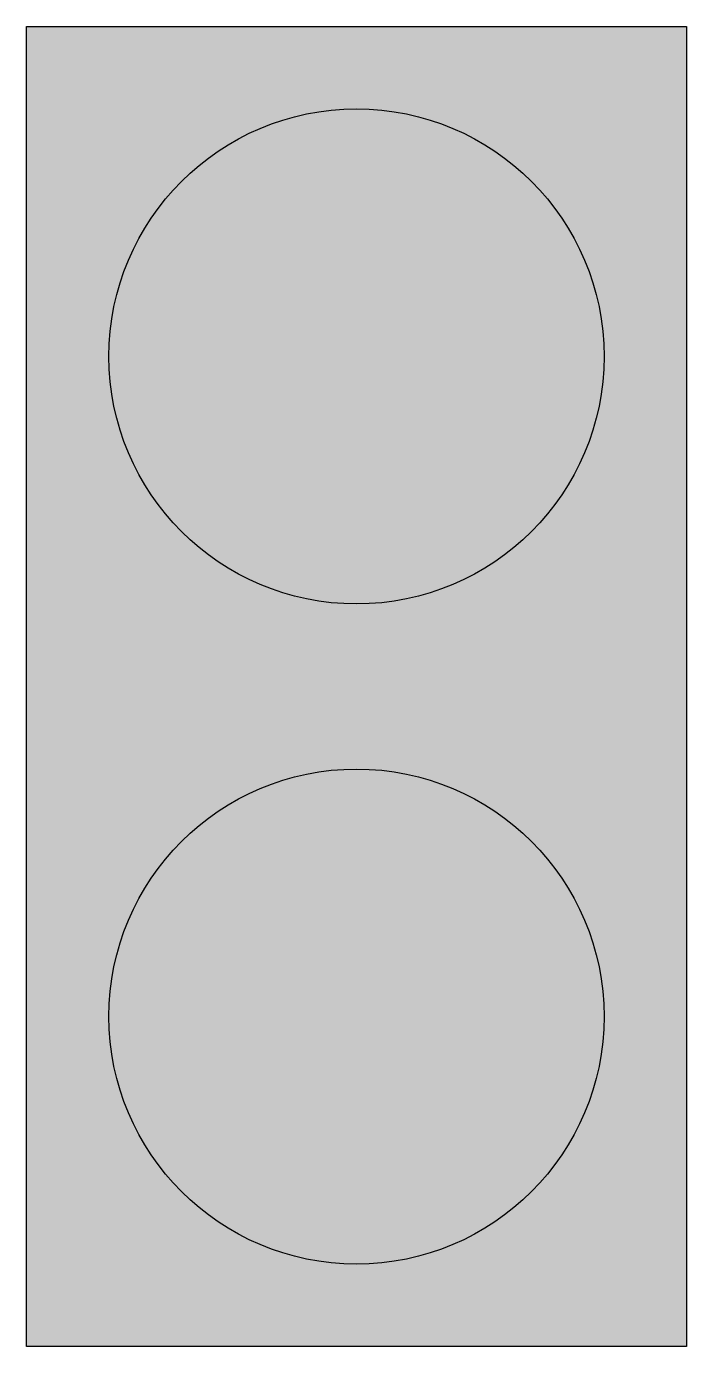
# Model space of a CAD drawing. Header units: millimetres. Extents: x -2 to 2, y -4 to 4.
import ezdxf

# ---------------------------------------------------------------- set-up
doc = ezdxf.new("R2010")
doc.units = ezdxf.units.MM
doc.layers.get('0').update_dxf_attribs({"lineweight": 25})

msp = doc.modelspace()

# ---------------------------------------------------------------- hatches: boundary and pattern name
at = {"transparency": 33554687}
msp.add_hatch(color=256, dxfattribs=at).paths.add_polyline_path([(-2, 4), (2, 4), (2, -4), (-2, -4)], flags=0)
at = {"true_color": 0x800000, "transparency": 33554687}
h = msp.add_hatch(color=16, dxfattribs=at)
edge = h.paths.add_edge_path(flags=0)
edge.add_arc((0, 2), 1.5, 0, 360)
at = {"true_color": 0x008000, "transparency": 33554687}
h = msp.add_hatch(color=96, dxfattribs=at)
edge = h.paths.add_edge_path(flags=0)
edge.add_arc((0, -2), 1.5, 0, 360)

# ---------------------------------------------------------------- linework, layer by layer
at = {"flags": 128}
msp.add_lwpolyline([(-2, 4), (2, 4), (2, -4), (-2, -4)], close=True, dxfattribs=at)
at = {"color": 16, "true_color": 0x800000}
msp.add_circle((0, 2), 1.5, dxfattribs=at)
at = {"color": 96, "true_color": 0x008000}
msp.add_circle((0, -2), 1.5, dxfattribs=at)

doc.saveas('drawing.dxf')
